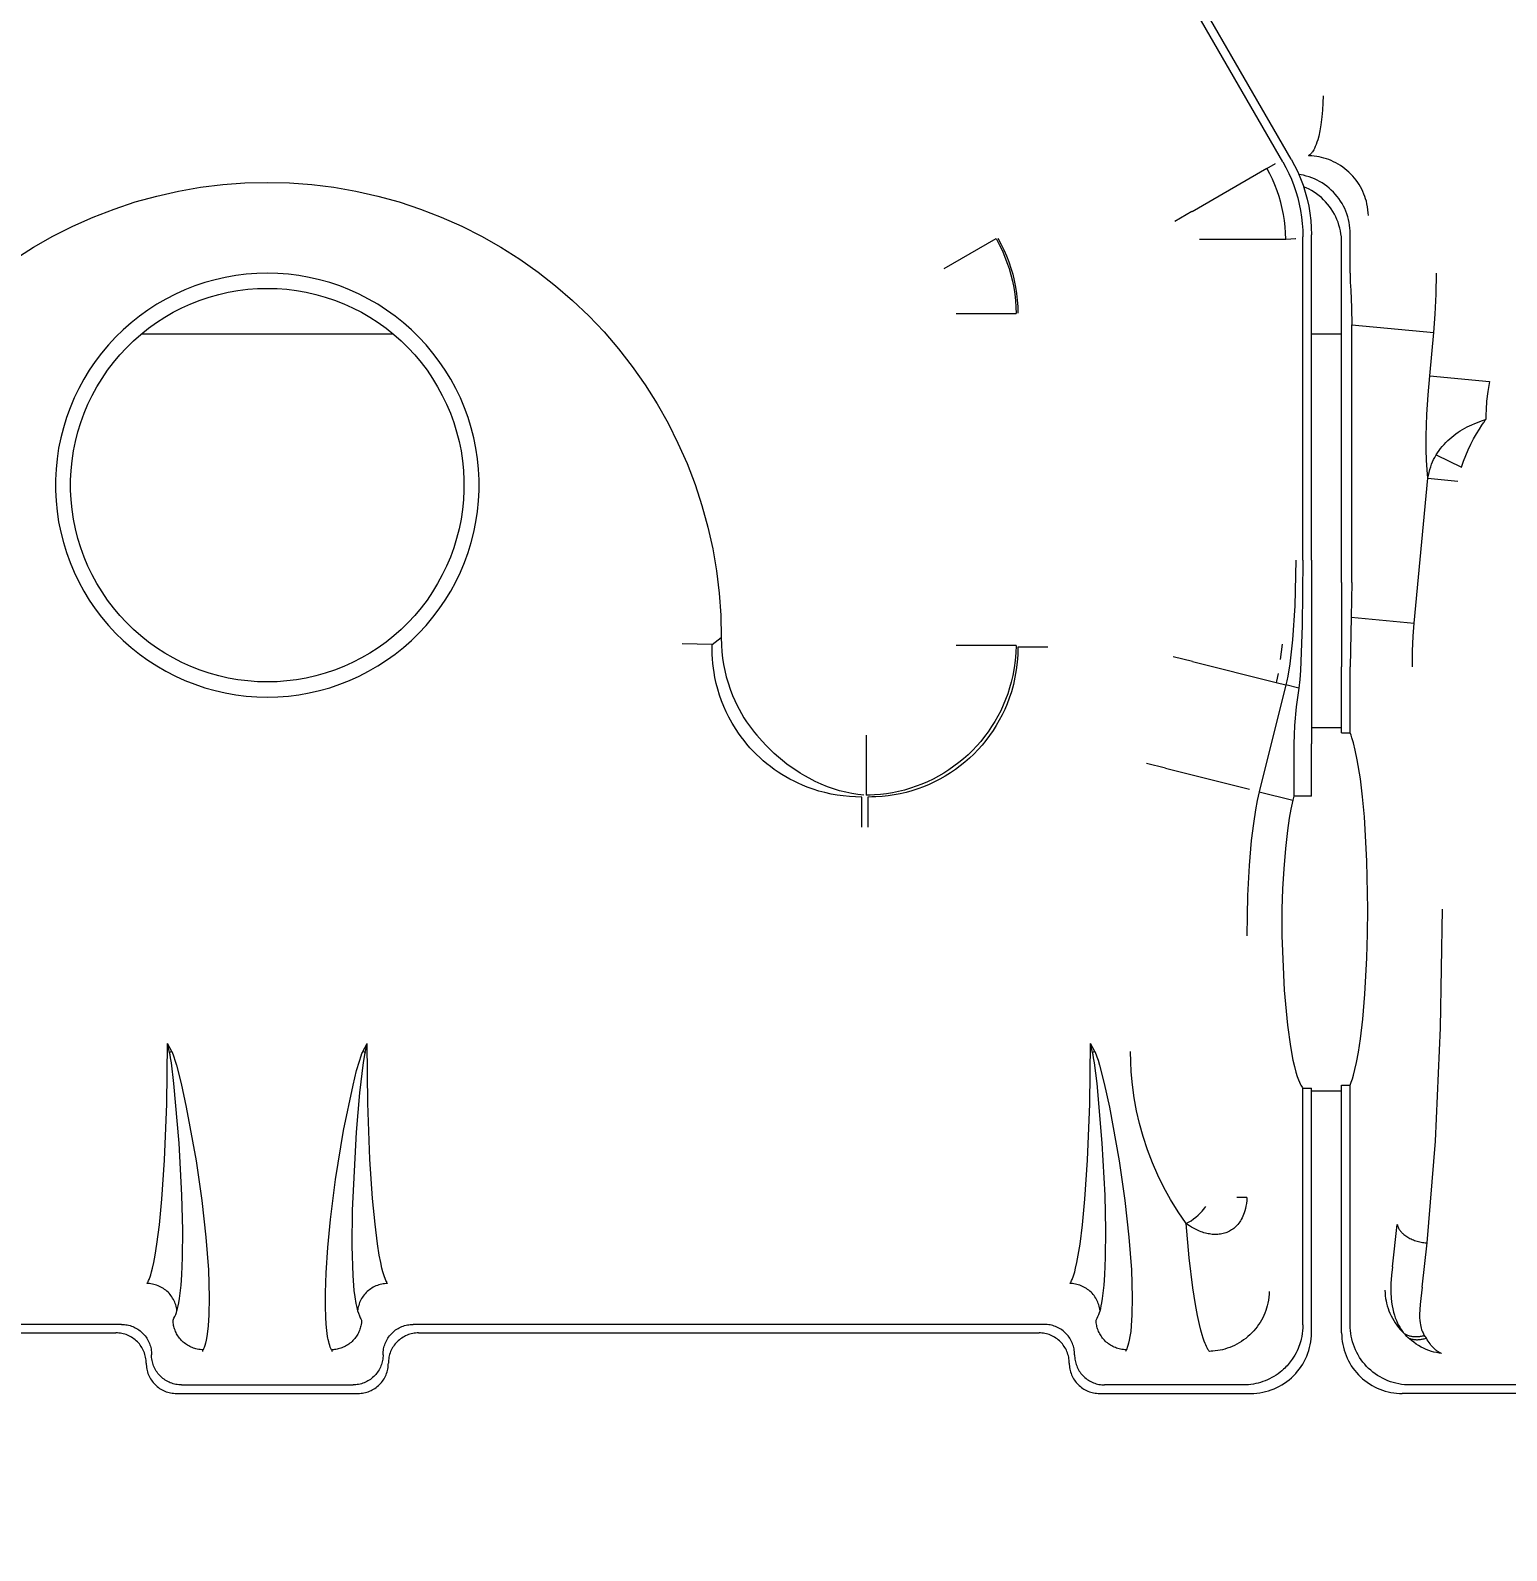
# Model space of a CAD drawing. Header units: millimetres. Extents: x -999 to 4635, y -962 to 3668.
# Drawn here: x 109.2 to 158, y -5.2 to 45 of the extents above; entities that cross this region are included whole.
import ezdxf

# ---------------------------------------------------------------- set-up
doc = ezdxf.new("R2010")
doc.units = ezdxf.units.MM
doc.layers.add('GORUNEN', color=7, linetype='Continuous', lineweight=9)
doc.layers.add('OLCU', color=4, linetype='Continuous', lineweight=9)
doc.styles.add('PI3D', font='arial.ttf')
doc.dimstyles.new('PF_MM', dxfattribs={"dimtxt": 40, "dimasz": 32, "dimexe": 24, "dimexo": 20, "dimgap": 14, "dimtad": 1, "dimdec": 1, "dimtxsty": 'PI3D', "dimcen": 2.5, "dimclrd": 4, "dimclre": 4, "dimclrt": 3, "dimazin": 3, "dimtfac": 1, "dimtmove": 0, "dimatfit": 3})

msp = doc.modelspace()

# ---------------------------------------------------------------- linework, layer by layer
at = {"layer": 'GORUNEN'}
for points in [[(150.556, 40.681), (145.88, 48.78)], [(150.83, 40.768), (146.17, 48.84)], [(151.886, 42.863), (151.882, 42.624), (151.87, 42.389), (151.85, 42.16)], [(151.85, 42.16), (151.816, 41.897), (151.781, 41.698), (151.742, 41.528), (151.708, 41.403), (151.683, 41.324), (151.656, 41.251), (151.629, 41.185), (151.602, 41.124), (151.578, 41.08), (151.556, 41.042), (151.536, 41.011), (151.518, 40.986), (151.501, 40.965), (151.486, 40.948), (151.472, 40.934), (151.459, 40.922), (151.448, 40.912), (151.438, 40.905), (151.427, 40.897), (151.417, 40.891), (151.409, 40.886), (151.402, 40.882)], [(150.556, 40.681), (150.66, 40.492), (150.755, 40.298), (150.842, 40.101), (150.92, 39.9), (150.989, 39.696), (151.05, 39.489), (151.101, 39.28), (151.143, 39.067), (151.176, 38.853), (151.2, 38.638), (151.214, 38.422), (151.219, 38.206)], [(150.83, 40.768), (150.944, 40.559), (151.048, 40.345), (151.142, 40.127), (151.225, 39.904), (151.297, 39.677), (151.359, 39.447), (151.41, 39.214), (151.449, 38.98), (151.477, 38.743), (151.494, 38.506), (151.5, 38.268)], [(153.382, 38.902), (153.378, 38.996), (153.369, 39.092), (153.356, 39.19), (153.337, 39.288), (153.316, 39.376), (153.292, 39.456), (153.266, 39.536), (153.236, 39.616), (153.202, 39.694), (153.164, 39.772), (153.123, 39.849), (153.078, 39.925), (153.03, 39.999), (152.978, 40.071), (152.923, 40.141), (152.865, 40.208), (152.804, 40.274), (152.74, 40.336), (152.674, 40.396), (152.605, 40.452), (152.534, 40.505), (152.461, 40.555), (152.386, 40.602), (152.31, 40.645), (152.232, 40.684), (152.154, 40.72), (152.074, 40.752), (151.995, 40.78), (151.915, 40.805), (151.835, 40.826), (151.755, 40.844), (151.676, 40.858), (151.597, 40.869), (151.519, 40.877), (151.46, 40.88), (151.402, 40.882)], [(147.555, 39.037), (150.026, 40.464)], [(150.651, 38.129), (150.647, 38.331), (150.633, 38.535), (150.61, 38.738), (150.579, 38.939), (150.539, 39.139), (150.49, 39.337), (150.433, 39.533), (150.368, 39.726), (150.294, 39.916), (150.213, 40.103), (150.123, 40.286), (150.026, 40.464)], [(150.029, 40.458), (150.319, 40.625)], [(152.781, 38.301), (152.779, 38.396), (152.772, 38.491), (152.761, 38.586), (152.745, 38.68), (152.725, 38.773), (152.7, 38.865), (152.671, 38.956), (152.638, 39.045), (152.6, 39.133), (152.558, 39.219), (152.512, 39.302), (152.462, 39.383), (152.408, 39.462), (152.351, 39.538), (152.29, 39.611), (152.225, 39.681), (152.157, 39.748), (152.086, 39.811), (152.012, 39.871), (151.935, 39.928), (151.855, 39.98), (151.772, 40.029), (151.688, 40.074), (151.601, 40.114), (151.513, 40.15), (151.423, 40.182), (151.332, 40.21), (151.239, 40.233), (151.163, 40.248), (151.086, 40.261)], [(108.655, 37.464), (109.278, 37.859), (109.919, 38.223), (110.577, 38.555), (111.251, 38.855), (111.939, 39.12), (112.639, 39.352), (113.35, 39.549), (114.069, 39.711), (114.796, 39.837), (115.527, 39.928), (116.263, 39.982), (117, 40)], [(117, 40), (117.737, 39.982), (118.473, 39.928), (119.204, 39.837), (119.931, 39.711), (120.65, 39.549), (121.361, 39.352), (122.061, 39.12), (122.749, 38.855), (123.423, 38.555), (124.081, 38.223), (124.722, 37.859), (125.345, 37.464), (125.947, 37.039), (126.528, 36.585), (127.086, 36.103), (127.62, 35.594), (128.127, 35.059), (128.608, 34.5), (129.061, 33.918), (129.485, 33.315), (129.878, 32.691), (130.241, 32.049), (130.571, 31.39), (130.869, 30.715), (131.133, 30.026), (131.363, 29.326), (131.558, 28.615), (131.718, 27.895), (131.842, 27.168), (131.931, 26.436), (131.984, 25.701), (132, 24.963)], [(152.5, 38), (152.498, 38.099), (152.49, 38.198), (152.478, 38.297), (152.461, 38.395), (152.439, 38.491), (152.412, 38.587), (152.38, 38.681), (152.344, 38.774), (152.304, 38.864), (152.259, 38.953), (152.209, 39.039), (152.155, 39.122), (152.098, 39.203), (152.036, 39.281), (151.971, 39.355), (151.902, 39.427), (151.829, 39.495), (151.753, 39.559), (151.674, 39.619), (151.593, 39.675), (151.508, 39.727), (151.421, 39.775), (151.332, 39.819), (151.241, 39.858)], [(147.554, 39.039), (146.988, 38.708)], [(151.219, 27.523), (151.219, 38.206)], [(151.5, 27.523), (151.5, 38.268)], [(152.781, 37), (152.781, 38.301)], [(139.363, 37.152), (141.079, 38.142)], [(141.079, 38.142), (141.182, 37.953), (141.277, 37.759), (141.364, 37.561), (141.442, 37.359), (141.511, 37.155), (141.571, 36.947), (141.622, 36.738), (141.665, 36.526), (141.698, 36.313), (141.722, 36.098), (141.737, 35.882), (141.742, 35.667)], [(141.137, 38.158), (141.242, 37.968), (141.337, 37.774), (141.424, 37.577), (141.502, 37.375), (141.572, 37.171), (141.632, 36.964), (141.683, 36.754), (141.725, 36.543), (141.758, 36.329), (141.782, 36.114), (141.796, 35.899), (141.801, 35.682)], [(147.798, 38.129), (150.651, 38.129)], [(150.651, 38.128), (150.825, 38.134), (150.972, 38.142), (150.979, 38.143), (150.983, 38.143), (150.986, 38.144)], [(152.5, 37), (152.5, 38)], [(117, 37), (116.651, 36.991), (116.303, 36.965), (115.957, 36.922), (115.613, 36.861), (115.273, 36.784), (114.937, 36.689), (114.606, 36.578), (114.281, 36.45), (113.963, 36.307), (113.652, 36.148), (113.35, 35.973), (113.057, 35.784), (112.773, 35.58), (112.5, 35.362), (112.239, 35.131), (111.989, 34.888), (111.752, 34.632), (111.527, 34.364), (111.316, 34.086), (111.12, 33.798), (110.938, 33.5), (110.771, 33.193), (110.619, 32.879), (110.484, 32.557), (110.365, 32.229), (110.262, 31.896), (110.176, 31.558), (110.106, 31.216), (110.054, 30.87), (110.02, 30.523), (110.002, 30.175), (110.002, 29.825), (110.02, 29.477), (110.054, 29.13), (110.106, 28.784), (110.176, 28.442), (110.262, 28.104), (110.365, 27.771), (110.484, 27.443), (110.619, 27.121), (110.771, 26.807), (110.938, 26.5), (111.12, 26.202), (111.316, 25.914), (111.527, 25.636), (111.752, 25.368), (111.989, 25.112), (112.239, 24.869), (112.5, 24.638), (112.773, 24.42), (113.057, 24.216), (113.35, 24.027), (113.652, 23.852), (113.963, 23.693), (114.281, 23.55), (114.606, 23.422), (114.937, 23.311), (115.273, 23.216), (115.613, 23.139), (115.957, 23.078), (116.303, 23.035), (116.651, 23.009), (117, 23)], [(117, 23), (117.349, 23.009), (117.697, 23.035), (118.043, 23.078), (118.387, 23.139), (118.727, 23.216), (119.063, 23.311), (119.394, 23.422), (119.719, 23.55), (120.037, 23.693), (120.348, 23.852), (120.65, 24.027), (120.943, 24.216), (121.227, 24.42), (121.5, 24.638), (121.761, 24.869), (122.011, 25.112), (122.248, 25.368), (122.473, 25.636), (122.684, 25.914), (122.88, 26.202), (123.062, 26.5), (123.229, 26.807), (123.381, 27.121), (123.516, 27.443), (123.635, 27.771), (123.738, 28.104), (123.824, 28.442), (123.894, 28.784), (123.946, 29.13), (123.98, 29.477), (123.998, 29.825), (123.998, 30.175), (123.98, 30.523), (123.946, 30.87), (123.894, 31.216), (123.824, 31.558), (123.738, 31.896), (123.635, 32.229), (123.516, 32.557), (123.381, 32.879), (123.229, 33.193), (123.062, 33.5), (122.88, 33.798), (122.684, 34.086), (122.473, 34.364), (122.248, 34.632), (122.011, 34.888), (121.761, 35.131), (121.5, 35.362), (121.227, 35.58), (120.943, 35.784), (120.65, 35.973), (120.348, 36.148), (120.037, 36.307), (119.719, 36.45), (119.394, 36.578), (119.063, 36.689), (118.727, 36.784), (118.387, 36.861), (118.043, 36.922), (117.697, 36.965), (117.349, 36.991), (117, 37)], [(152.5, 36.443), (152.5, 37)], [(152.781, 37), (152.785, 36.709), (152.798, 36.443)], [(155.546, 35.04), (155.592, 35.649), (155.621, 36.313), (155.631, 37)], [(117, 23.5), (116.676, 23.508), (116.353, 23.532), (116.031, 23.573), (115.712, 23.629), (115.396, 23.701), (115.084, 23.789), (114.777, 23.892), (114.475, 24.01), (114.18, 24.144), (113.891, 24.292), (113.611, 24.454), (113.338, 24.629), (113.075, 24.819), (112.822, 25.021), (112.579, 25.235), (112.347, 25.461), (112.126, 25.699), (111.918, 25.947), (111.722, 26.206), (111.54, 26.473), (111.371, 26.75), (111.216, 27.035), (111.075, 27.327), (110.949, 27.625), (110.838, 27.93), (110.743, 28.24), (110.663, 28.554), (110.599, 28.871), (110.55, 29.192), (110.518, 29.514), (110.502, 29.838), (110.502, 30.162), (110.518, 30.486), (110.55, 30.808), (110.599, 31.129), (110.663, 31.446), (110.743, 31.76), (110.838, 32.07), (110.949, 32.375), (111.075, 32.673), (111.216, 32.965), (111.371, 33.25), (111.54, 33.527), (111.722, 33.794), (111.918, 34.053), (112.126, 34.301), (112.347, 34.539), (112.579, 34.765), (112.822, 34.979), (113.075, 35.181), (113.338, 35.371), (113.611, 35.546), (113.891, 35.708), (114.18, 35.856), (114.475, 35.99), (114.777, 36.108), (115.084, 36.211), (115.396, 36.299), (115.712, 36.371), (116.031, 36.427), (116.353, 36.468), (116.676, 36.492), (117, 36.5)], [(117, 36.5), (117.324, 36.492), (117.647, 36.468), (117.969, 36.427), (118.288, 36.371), (118.604, 36.299), (118.916, 36.211), (119.223, 36.108), (119.525, 35.99), (119.82, 35.856), (120.109, 35.708), (120.389, 35.546), (120.662, 35.371), (120.925, 35.181), (121.178, 34.979), (121.421, 34.765), (121.653, 34.539), (121.874, 34.301), (122.082, 34.053), (122.278, 33.794), (122.46, 33.527), (122.629, 33.25), (122.784, 32.965), (122.925, 32.673), (123.051, 32.375), (123.162, 32.07), (123.257, 31.76), (123.337, 31.446), (123.401, 31.129), (123.45, 30.808), (123.482, 30.486), (123.498, 30.162), (123.498, 29.838), (123.482, 29.514), (123.45, 29.192), (123.401, 28.871), (123.337, 28.554), (123.257, 28.24), (123.162, 27.93), (123.051, 27.625), (122.925, 27.327), (122.784, 27.035), (122.629, 26.75), (122.46, 26.473), (122.278, 26.206), (122.082, 25.947), (121.874, 25.699), (121.653, 25.461), (121.421, 25.235), (121.178, 25.021), (120.925, 24.819), (120.662, 24.629), (120.389, 24.454), (120.109, 24.292), (119.82, 24.144), (119.525, 24.01), (119.223, 23.892), (118.916, 23.789), (118.604, 23.701), (118.288, 23.629), (117.969, 23.573), (117.647, 23.532), (117.324, 23.508), (117, 23.5)], [(152.5, 26.787), (152.5, 36.443)], [(152.798, 36.443), (152.829, 35.861), (152.84, 35.296)], [(139.761, 35.667), (141.742, 35.667)], [(152.84, 35.296), (155.546, 35.04)], [(152.84, 26.787), (152.84, 35.296)], [(112.847, 35), (121.153, 35)], [(151.5, 35), (152.5, 35)], [(155.41, 33.606), (155.546, 35.04)], [(155.352, 30.227), (155.324, 30.51), (155.305, 30.826), (155.296, 31.163), (155.296, 31.628), (155.318, 32.328), (155.358, 32.979), (155.41, 33.606)], [(155.41, 33.606), (157.382, 33.42)], [(157.382, 33.42), (157.327, 33.093), (157.29, 32.774), (157.271, 32.5), (157.266, 32.326), (157.269, 32.163)], [(155.622, 30.996), (155.669, 31.069), (155.718, 31.14), (155.771, 31.21), (155.826, 31.278), (155.883, 31.345), (155.944, 31.409), (156.006, 31.471), (156.071, 31.531), (156.138, 31.589), (156.206, 31.644), (156.276, 31.697), (156.348, 31.747), (156.42, 31.795), (156.494, 31.84), (156.569, 31.883), (156.645, 31.923), (156.721, 31.961), (156.797, 31.996), (156.9, 32.04), (156.989, 32.074), (157.123, 32.121), (157.254, 32.163)], [(156.465, 30.591), (156.527, 30.787), (156.598, 30.981), (156.678, 31.17), (156.764, 31.353), (156.856, 31.528), (156.952, 31.695), (157.05, 31.852), (157.137, 31.981), (157.187, 32.053), (157.205, 32.077), (157.212, 32.088), (157.217, 32.097), (157.222, 32.105), (157.233, 32.126), (157.244, 32.145), (157.254, 32.163)], [(157.254, 32.163), (157.269, 32.163)], [(155.352, 30.227), (155.367, 30.322), (155.387, 30.418), (155.412, 30.513), (155.442, 30.608), (155.472, 30.693), (155.504, 30.768), (155.538, 30.843), (155.576, 30.916), (155.599, 30.956), (155.622, 30.996)], [(155.622, 30.996), (156.465, 30.591)], [(154.899, 25.445), (155.352, 30.227)], [(155.352, 30.227), (156.338, 30.133)], [(150.986, 27.523), (150.953, 26.017), (150.878, 24.886), (150.789, 24.099), (150.721, 23.687), (150.691, 23.535), (150.66, 23.404)], [(151.219, 27.523), (151.197, 25.362), (151.137, 23.881), (151.113, 23.584), (151.08, 23.298)], [(151.5, 27.523), (151.5, 21.461)], [(152.5, 26.787), (152.5, 24)], [(152.84, 26.787), (152.812, 25.643)], [(152.812, 25.642), (152.781, 24)], [(152.812, 25.642), (154.899, 25.445)], [(154.838, 24), (154.846, 24.518), (154.867, 25.011), (154.899, 25.445)], [(131.697, 24.739), (130.707, 24.756)], [(132.489, 21.93), (132.36, 22.14), (132.253, 22.335), (132.165, 22.513), (132.084, 22.694), (132.011, 22.879), (131.945, 23.067), (131.887, 23.258), (131.836, 23.452), (131.792, 23.648), (131.763, 23.81), (131.74, 23.959), (131.723, 24.108), (131.709, 24.258), (131.701, 24.408), (131.696, 24.558), (131.696, 24.648), (131.697, 24.739)], [(131.697, 24.739), (132, 24.963)], [(132, 24.963), (132.005, 24.717), (132.021, 24.492), (132.044, 24.287), (132.076, 24.081), (132.117, 23.875), (132.166, 23.671), (132.224, 23.469), (132.291, 23.267), (132.374, 23.052), (132.446, 22.886), (132.514, 22.741), (132.588, 22.598), (132.666, 22.457), (132.75, 22.319), (132.838, 22.182), (132.931, 22.049), (133.028, 21.918), (133.1, 21.827), (133.173, 21.739)], [(141.742, 24.709), (141.734, 24.459), (141.713, 24.21), (141.68, 23.962), (141.635, 23.716), (141.583, 23.498), (141.529, 23.303), (141.467, 23.11), (141.396, 22.92), (141.319, 22.734), (141.234, 22.551), (141.141, 22.371), (141.041, 22.195), (140.935, 22.024), (140.821, 21.857), (140.701, 21.694), (140.574, 21.537), (140.441, 21.385), (140.302, 21.239), (140.157, 21.098), (140.007, 20.963), (139.851, 20.835), (139.69, 20.713), (139.525, 20.597), (139.354, 20.488), (139.18, 20.387), (139.001, 20.292), (138.819, 20.205), (138.633, 20.125), (138.444, 20.053), (138.253, 19.988), (138.058, 19.931), (137.862, 19.882), (137.664, 19.842), (137.464, 19.809), (137.263, 19.784), (137.061, 19.767), (136.926, 19.761), (136.791, 19.758)], [(141.801, 24.651), (141.795, 24.401), (141.778, 24.152), (141.748, 23.905), (141.706, 23.659), (141.652, 23.417), (141.586, 23.177), (141.516, 22.965), (141.445, 22.777), (141.367, 22.593), (141.281, 22.412), (141.188, 22.234), (141.088, 22.061), (140.981, 21.892), (140.867, 21.727), (140.747, 21.568), (140.62, 21.413), (140.487, 21.264), (140.348, 21.12), (140.203, 20.983), (140.053, 20.851), (139.897, 20.726), (139.737, 20.607), (139.571, 20.494), (139.401, 20.389), (139.227, 20.29), (139.048, 20.199), (138.867, 20.115), (138.681, 20.038), (138.493, 19.969), (138.301, 19.908), (138.107, 19.854), (137.911, 19.809), (137.713, 19.771), (137.514, 19.741), (137.313, 19.719), (137.112, 19.705), (136.981, 19.701), (136.849, 19.699)], [(141.742, 24.709), (139.761, 24.709)], [(142.791, 24.651), (141.801, 24.651)], [(150.529, 24.752), (150.471, 24.24)], [(147.569, 24.179), (146.93, 24.326)], [(147.569, 24.179), (150.336, 23.485)], [(150.399, 23.784), (150.347, 23.528)], [(152.5, 21.816), (152.5, 24)], [(152.781, 21.816), (152.781, 24)], [(150.66, 23.404), (149.774, 19.873)], [(150.347, 23.528), (150.336, 23.485)], [(150.336, 23.485), (150.66, 23.404)], [(151.08, 23.298), (150.66, 23.404)], [(151.08, 23.298), (151.001, 22.681), (150.944, 22.062), (150.927, 21.757), (150.92, 21.461)], [(136.648, 19.699), (136.441, 19.703), (136.235, 19.715), (136.031, 19.735), (135.829, 19.763), (135.627, 19.799), (135.428, 19.844), (135.229, 19.898), (135.033, 19.959), (134.839, 20.029), (134.686, 20.091), (134.545, 20.153), (134.407, 20.219), (134.271, 20.289), (134.137, 20.363), (134.006, 20.442), (133.877, 20.525), (133.75, 20.613), (133.626, 20.704), (133.505, 20.799), (133.387, 20.899), (133.272, 21.001), (133.16, 21.107), (133.053, 21.217), (132.949, 21.329), (132.848, 21.444), (132.752, 21.563), (132.659, 21.685), (132.572, 21.806), (132.489, 21.93)], [(136.707, 19.758), (136.51, 19.781), (136.311, 19.814), (136.112, 19.856), (135.911, 19.908), (135.71, 19.97), (135.509, 20.041), (135.307, 20.123), (135.106, 20.215), (134.905, 20.317), (134.757, 20.399), (134.609, 20.488), (134.461, 20.583), (134.315, 20.683), (134.171, 20.789), (134.028, 20.901), (133.887, 21.018), (133.749, 21.141), (133.612, 21.269), (133.479, 21.402), (133.349, 21.539), (133.26, 21.638), (133.173, 21.739)], [(136.791, 21.739), (136.791, 19.758)], [(151.5, 22), (152.5, 22)], [(152.5, 21.816), (152.781, 21.816)], [(153.117, 20.305), (153.017, 20.93), (152.951, 21.247), (152.889, 21.492), (152.839, 21.658), (152.81, 21.741), (152.781, 21.816)], [(150.92, 21.461), (150.92, 19.729)], [(151.5, 19.729), (151.5, 21.461)], [(146.683, 20.649), (146.046, 20.808)], [(146.683, 20.648), (149.45, 19.954)], [(153.364, 16), (153.335, 17.576), (153.251, 19.043), (153.19, 19.704), (153.117, 20.305)], [(136.648, 18.709), (136.648, 19.699)], [(136.849, 19.699), (136.849, 18.709)], [(149.774, 19.873), (149.709, 19.588), (149.651, 19.276), (149.582, 18.827), (149.515, 18.264), (149.445, 17.438), (149.394, 16.444), (149.375, 15.78), (149.37, 15.11)], [(149.774, 19.873), (150.887, 19.594)], [(150.887, 19.594), (150.82, 19.298), (150.767, 19), (150.709, 18.599), (150.641, 17.998), (150.587, 17.325), (150.55, 16.665), (150.527, 16)], [(150.92, 19.729), (150.887, 19.594)], [(151.5, 19.729), (150.92, 19.729)], [(150.527, 16), (150.526, 15.11)], [(152.781, 10.184), (152.819, 10.283), (152.855, 10.394), (152.891, 10.517), (152.938, 10.699), (152.989, 10.928), (153.053, 11.272), (153.119, 11.708), (153.197, 12.362), (153.268, 13.184), (153.334, 14.383), (153.357, 15.185), (153.364, 16)], [(155.328, 4.971), (155.601, 8.334), (155.771, 12.071), (155.829, 16)], [(150.526, 15.11), (150.605, 13.319)], [(150.605, 13.319), (150.712, 12.159), (150.809, 11.458), (150.89, 11.013), (150.938, 10.803), (150.989, 10.611), (151.034, 10.465), (151.073, 10.357), (151.105, 10.28), (151.131, 10.225), (151.154, 10.18), (151.174, 10.147), (151.192, 10.12), (151.205, 10.101), (151.219, 10.084)], [(113.024, 3.632), (113.034, 3.647), (113.044, 3.664), (113.055, 3.681), (113.065, 3.7), (113.078, 3.728), (113.093, 3.761), (113.107, 3.798), (113.127, 3.851), (113.149, 3.917), (113.178, 4.015), (113.21, 4.138), (113.252, 4.325), (113.298, 4.564), (113.356, 4.929), (113.437, 5.571), (113.518, 6.413), (113.605, 7.706), (113.678, 9.568), (113.702, 11.554)], [(113.841, 11.293), (113.702, 11.554)], [(113.771, 11.256), (113.702, 11.554)], [(120.159, 11.293), (120.298, 11.554)], [(120.229, 11.256), (120.298, 11.554)], [(120.976, 3.632), (120.965, 3.647), (120.955, 3.664), (120.945, 3.682), (120.935, 3.701), (120.922, 3.728), (120.907, 3.762), (120.892, 3.799), (120.872, 3.852), (120.85, 3.919), (120.821, 4.017), (120.789, 4.142), (120.747, 4.33), (120.701, 4.572), (120.642, 4.94), (120.561, 5.586), (120.48, 6.436), (120.393, 7.739), (120.322, 9.585), (120.298, 11.554)], [(143.524, 3.632), (143.534, 3.647), (143.544, 3.664), (143.555, 3.681), (143.565, 3.7), (143.578, 3.728), (143.593, 3.761), (143.607, 3.798), (143.627, 3.851), (143.649, 3.917), (143.678, 4.015), (143.71, 4.138), (143.752, 4.325), (143.798, 4.564), (143.856, 4.929), (143.937, 5.571), (144.018, 6.413), (144.105, 7.706), (144.178, 9.568), (144.202, 11.554)], [(144.341, 11.293), (144.202, 11.554)], [(144.271, 11.256), (144.202, 11.554)], [(113.841, 11.293), (113.771, 11.256)], [(114.015, 2.734), (114.037, 2.811), (114.058, 2.897), (114.077, 2.992), (114.101, 3.132), (114.125, 3.308), (114.152, 3.573), (114.177, 3.913), (114.201, 4.49), (114.208, 5.388), (114.181, 6.545), (114.089, 8.264), (113.916, 10.238), (113.83, 10.923), (113.804, 11.09), (113.787, 11.183), (113.771, 11.256)], [(113.841, 11.293), (113.865, 11.24), (113.886, 11.187), (113.913, 11.115), (113.949, 11.007), (113.997, 10.847), (114.154, 10.239), (114.325, 9.46), (114.649, 7.684), (114.837, 6.378), (114.972, 5.166), (115.053, 4.085), (115.082, 3.165), (115.072, 2.593), (115.049, 2.229), (115.029, 2.048), (115.006, 1.886)], [(118.994, 1.886), (118.967, 2.074), (118.946, 2.287), (118.931, 2.524), (118.92, 2.876), (118.92, 3.32), (118.942, 3.98), (118.998, 4.82), (119.088, 5.748), (119.258, 7.072), (119.523, 8.684), (119.833, 10.185), (119.953, 10.666), (120.042, 10.979), (120.101, 11.153), (120.128, 11.224), (120.143, 11.258), (120.159, 11.293)], [(120.229, 11.256), (120.215, 11.192), (120.201, 11.116), (120.17, 10.928), (120.051, 9.927), (119.937, 8.628), (119.803, 6.054), (119.793, 4.865), (119.824, 3.891), (119.865, 3.399), (119.89, 3.195), (119.928, 2.966), (119.957, 2.836), (119.971, 2.783), (119.985, 2.734)], [(120.229, 11.256), (120.159, 11.293)], [(144.341, 11.293), (144.271, 11.256)], [(144.515, 2.734), (144.537, 2.811), (144.558, 2.897), (144.577, 2.992), (144.601, 3.132), (144.625, 3.308), (144.652, 3.573), (144.677, 3.913), (144.701, 4.49), (144.708, 5.388), (144.681, 6.545), (144.589, 8.264), (144.416, 10.238), (144.33, 10.923), (144.304, 11.09), (144.287, 11.183), (144.271, 11.256)], [(144.341, 11.293), (144.365, 11.24), (144.386, 11.187), (144.413, 11.115), (144.449, 11.007), (144.497, 10.847), (144.654, 10.239), (144.825, 9.46), (145.149, 7.684), (145.337, 6.378), (145.472, 5.166), (145.553, 4.085), (145.582, 3.165), (145.572, 2.593), (145.549, 2.229), (145.529, 2.048), (145.506, 1.886)], [(147.361, 5.61), (147.097, 5.997), (146.848, 6.403), (146.626, 6.807), (146.429, 7.209), (146.249, 7.622), (146.086, 8.048), (145.942, 8.488), (145.822, 8.918), (145.726, 9.336), (145.648, 9.76), (145.589, 10.189), (145.549, 10.622), (145.532, 10.957), (145.526, 11.293)], [(151.219, 10.084), (151.5, 10.084)], [(151.219, 2.262), (151.219, 10.084)], [(151.5, 2), (151.5, 10.084)], [(152.5, 10.184), (152.781, 10.184)], [(152.5, 2), (152.5, 10.184)], [(152.781, 2.262), (152.781, 10.184)], [(151.5, 10), (152.5, 10)], [(147.361, 5.61), (147.441, 5.656), (147.522, 5.707), (147.603, 5.764), (147.681, 5.825), (147.757, 5.891), (147.829, 5.958), (147.889, 6.021), (147.939, 6.078), (147.979, 6.128), (148.017, 6.178)], [(149.37, 6.467), (149.363, 6.37), (149.351, 6.273), (149.337, 6.187), (149.321, 6.11), (149.301, 6.034), (149.28, 5.968), (149.259, 5.909), (149.235, 5.852), (149.208, 5.796), (149.182, 5.747), (149.157, 5.704), (149.13, 5.663), (149.101, 5.623), (149.071, 5.585), (149.039, 5.549), (149.008, 5.517), (148.98, 5.49), (148.959, 5.471), (148.937, 5.453)], [(149.37, 6.467), (149.035, 6.467)], [(148.937, 5.453), (148.902, 5.426), (148.865, 5.401), (148.828, 5.378), (148.789, 5.356), (148.749, 5.337), (148.709, 5.319), (148.668, 5.304), (148.625, 5.29), (148.583, 5.279), (148.539, 5.269), (148.495, 5.261), (148.451, 5.256), (148.406, 5.252), (148.361, 5.25), (148.315, 5.25), (148.27, 5.251), (148.225, 5.255), (148.179, 5.26), (148.133, 5.267), (148.088, 5.275), (148.042, 5.285), (147.997, 5.296), (147.951, 5.309), (147.906, 5.324), (147.861, 5.34), (147.802, 5.363), (147.735, 5.391), (147.669, 5.423), (147.603, 5.457), (147.538, 5.494), (147.474, 5.533), (147.417, 5.57), (147.361, 5.61)], [(148.129, 1.39), (148.114, 1.411), (148.098, 1.433), (148.083, 1.457), (148.067, 1.483), (148.052, 1.511), (148.032, 1.552), (148.009, 1.601), (147.986, 1.654), (147.956, 1.732), (147.923, 1.828), (147.89, 1.933), (147.846, 2.088), (147.798, 2.282), (147.735, 2.574), (147.667, 2.941), (147.582, 3.493), (147.463, 4.479), (147.361, 5.61)], [(154.177, 4.177), (154.338, 5.584)], [(154.338, 5.584), (154.341, 5.565), (154.346, 5.546), (154.352, 5.528), (154.358, 5.509), (154.366, 5.49), (154.374, 5.472), (154.383, 5.454), (154.393, 5.435), (154.404, 5.417), (154.416, 5.399), (154.429, 5.381), (154.442, 5.364), (154.457, 5.346), (154.472, 5.329), (154.488, 5.312), (154.504, 5.295), (154.522, 5.279), (154.54, 5.263), (154.559, 5.247), (154.585, 5.226), (154.616, 5.204), (154.648, 5.182), (154.682, 5.161), (154.718, 5.141), (154.754, 5.122), (154.792, 5.104), (154.831, 5.087), (154.87, 5.071), (154.911, 5.056), (154.953, 5.042), (154.995, 5.029), (155.039, 5.018), (155.083, 5.007), (155.127, 4.998), (155.172, 4.99), (155.217, 4.983), (155.262, 4.977), (155.295, 4.974), (155.328, 4.971)], [(155.162, 3.516), (155.328, 4.971)], [(154.177, 4.177), (154.148, 3.912), (154.128, 3.627), (154.124, 3.475), (154.125, 3.318)], [(114.015, 2.734), (114.009, 2.783), (114, 2.831), (113.989, 2.879), (113.975, 2.926), (113.959, 2.973), (113.941, 3.019), (113.921, 3.063), (113.898, 3.107), (113.873, 3.15), (113.847, 3.191), (113.818, 3.231), (113.787, 3.27), (113.754, 3.307), (113.72, 3.342), (113.684, 3.376), (113.646, 3.408), (113.607, 3.438), (113.566, 3.466), (113.524, 3.492), (113.481, 3.516), (113.437, 3.538), (113.391, 3.558), (113.345, 3.576), (113.298, 3.591), (113.251, 3.604), (113.202, 3.614), (113.154, 3.622), (113.105, 3.628), (113.065, 3.631), (113.024, 3.632)], [(120.976, 3.632), (120.926, 3.63), (120.877, 3.626), (120.828, 3.62), (120.78, 3.61), (120.732, 3.599), (120.684, 3.585), (120.638, 3.569), (120.592, 3.551), (120.547, 3.531), (120.503, 3.508), (120.46, 3.483), (120.418, 3.456), (120.378, 3.427), (120.34, 3.396), (120.303, 3.364), (120.267, 3.329), (120.233, 3.293), (120.201, 3.256), (120.171, 3.217), (120.143, 3.176), (120.117, 3.134), (120.093, 3.091), (120.071, 3.047), (120.052, 3.002), (120.035, 2.956), (120.02, 2.909), (120.007, 2.861), (119.997, 2.813), (119.99, 2.774), (119.985, 2.734)], [(144.515, 2.734), (144.509, 2.783), (144.5, 2.831), (144.489, 2.879), (144.475, 2.926), (144.459, 2.973), (144.441, 3.019), (144.421, 3.063), (144.398, 3.107), (144.373, 3.15), (144.347, 3.191), (144.318, 3.231), (144.287, 3.27), (144.254, 3.307), (144.22, 3.342), (144.184, 3.376), (144.146, 3.408), (144.107, 3.438), (144.066, 3.466), (144.024, 3.492), (143.981, 3.516), (143.937, 3.538), (143.891, 3.558), (143.845, 3.576), (143.798, 3.591), (143.751, 3.604), (143.702, 3.614), (143.654, 3.622), (143.605, 3.628), (143.565, 3.631), (143.524, 3.632)], [(155.162, 3.516), (155.115, 3.135), (155.094, 2.935), (155.081, 2.769)], [(150.11, 3.371), (150.106, 3.276), (150.097, 3.18), (150.083, 3.083), (150.064, 2.985), (150.043, 2.896), (150.02, 2.816), (149.993, 2.736), (149.963, 2.657), (149.929, 2.578), (149.891, 2.5), (149.85, 2.423), (149.805, 2.348), (149.757, 2.274), (149.706, 2.202), (149.651, 2.132), (149.593, 2.064), (149.531, 1.999), (149.468, 1.936), (149.401, 1.877), (149.332, 1.82), (149.261, 1.767), (149.188, 1.717), (149.113, 1.671), (149.037, 1.628), (148.959, 1.589), (148.881, 1.553), (148.802, 1.521), (148.722, 1.492), (148.642, 1.468), (148.562, 1.446), (148.483, 1.429), (148.403, 1.415), (148.325, 1.404), (148.247, 1.396), (148.188, 1.392), (148.129, 1.39)], [(153.929, 3.409), (153.933, 3.312), (153.941, 3.222), (153.952, 3.141), (153.967, 3.059), (153.985, 2.977), (154.007, 2.894), (154.033, 2.811), (154.063, 2.729), (154.096, 2.647), (154.134, 2.566), (154.175, 2.486), (154.22, 2.408), (154.269, 2.331), (154.322, 2.256), (154.378, 2.183), (154.437, 2.113), (154.498, 2.047), (154.562, 1.984)], [(154.125, 3.318), (154.133, 3.162), (154.148, 3.017), (154.165, 2.898), (154.186, 2.79), (154.213, 2.681), (154.242, 2.582), (154.273, 2.493), (154.308, 2.405), (154.344, 2.326), (154.38, 2.255), (154.42, 2.186), (154.463, 2.117), (154.51, 2.05), (154.536, 2.017), (154.562, 1.984)], [(113.886, 2.426), (113.916, 2.482), (113.945, 2.544), (113.973, 2.613), (113.995, 2.672), (114.015, 2.734)], [(119.985, 2.734), (120.014, 2.647), (120.045, 2.568), (120.074, 2.503), (120.094, 2.463), (120.114, 2.426)], [(144.386, 2.426), (144.416, 2.482), (144.445, 2.544), (144.473, 2.613), (144.495, 2.672), (144.515, 2.734)], [(155.081, 2.769), (155.076, 2.613), (155.077, 2.502), (155.083, 2.411), (155.091, 2.336), (155.101, 2.271), (155.113, 2.213), (155.126, 2.161), (155.14, 2.116), (155.154, 2.076), (155.17, 2.037), (155.188, 1.999), (155.205, 1.965), (155.22, 1.939), (155.236, 1.914)], [(112.183, 2.281), (91.317, 2.281)], [(112.183, 2.281), (112.231, 2.28), (112.278, 2.277), (112.325, 2.271), (112.372, 2.263), (112.418, 2.253), (112.464, 2.241), (112.509, 2.226), (112.554, 2.209), (112.597, 2.191), (112.64, 2.17), (112.681, 2.147), (112.722, 2.122), (112.761, 2.096), (112.799, 2.067), (112.835, 2.037), (112.87, 2.005), (112.903, 1.971), (112.935, 1.936), (112.965, 1.899), (112.993, 1.861), (113.02, 1.821), (113.044, 1.781), (113.067, 1.739), (113.087, 1.696), (113.105, 1.652), (113.122, 1.607), (113.136, 1.562), (113.148, 1.516), (113.158, 1.469), (113.165, 1.422), (113.171, 1.375), (113.174, 1.329), (113.175, 1.284)], [(114.882, 1.441), (114.835, 1.443), (114.786, 1.447), (114.737, 1.454), (114.688, 1.463), (114.643, 1.473), (114.603, 1.485), (114.563, 1.498), (114.523, 1.513), (114.483, 1.53), (114.444, 1.548), (114.405, 1.569), (114.367, 1.591), (114.329, 1.615), (114.293, 1.64), (114.258, 1.668), (114.224, 1.697), (114.191, 1.727), (114.159, 1.759), (114.13, 1.792), (114.101, 1.826), (114.074, 1.862), (114.049, 1.898), (114.026, 1.935), (114.004, 1.973), (113.985, 2.012), (113.967, 2.051), (113.951, 2.091), (113.937, 2.13), (113.924, 2.17), (113.914, 2.21), (113.905, 2.25), (113.898, 2.289), (113.893, 2.329), (113.889, 2.368), (113.887, 2.397), (113.886, 2.426)], [(120.114, 2.426), (120.112, 2.379), (120.108, 2.331), (120.101, 2.283), (120.093, 2.239), (120.083, 2.199), (120.072, 2.159), (120.06, 2.119), (120.045, 2.079), (120.028, 2.04), (120.01, 2.001), (119.99, 1.963), (119.968, 1.925), (119.944, 1.888), (119.918, 1.852), (119.891, 1.816), (119.862, 1.782), (119.832, 1.75), (119.8, 1.718), (119.767, 1.688), (119.732, 1.66), (119.697, 1.633), (119.66, 1.608), (119.623, 1.584), (119.584, 1.563), (119.545, 1.543), (119.506, 1.525), (119.466, 1.508), (119.426, 1.494), (119.386, 1.481), (119.345, 1.47), (119.305, 1.461), (119.265, 1.454), (119.225, 1.448), (119.186, 1.444), (119.152, 1.442), (119.118, 1.441)], [(120.825, 1.284), (120.826, 1.331), (120.83, 1.379), (120.835, 1.426), (120.843, 1.473), (120.853, 1.52), (120.865, 1.566), (120.879, 1.611), (120.896, 1.655), (120.915, 1.699), (120.935, 1.742), (120.958, 1.784), (120.982, 1.824), (121.009, 1.864), (121.037, 1.902), (121.067, 1.938), (121.099, 1.974), (121.133, 2.007), (121.168, 2.039), (121.204, 2.069), (121.242, 2.098), (121.281, 2.124), (121.322, 2.149), (121.363, 2.172), (121.406, 2.192), (121.45, 2.211), (121.494, 2.227), (121.539, 2.242), (121.585, 2.254), (121.632, 2.264), (121.678, 2.271), (121.726, 2.277), (121.771, 2.28), (121.817, 2.281)], [(142.683, 2.281), (121.817, 2.281)], [(143.675, 1.284), (143.674, 1.331), (143.67, 1.379), (143.665, 1.426), (143.657, 1.473), (143.647, 1.52), (143.635, 1.566), (143.621, 1.611), (143.604, 1.655), (143.585, 1.699), (143.565, 1.742), (143.542, 1.784), (143.518, 1.824), (143.491, 1.864), (143.463, 1.902), (143.433, 1.938), (143.401, 1.974), (143.367, 2.007), (143.332, 2.039), (143.296, 2.069), (143.258, 2.098), (143.219, 2.124), (143.178, 2.149), (143.137, 2.172), (143.094, 2.192), (143.05, 2.211), (143.006, 2.227), (142.961, 2.242), (142.915, 2.254), (142.868, 2.264), (142.822, 2.271), (142.774, 2.277), (142.729, 2.28), (142.683, 2.281)], [(145.382, 1.441), (145.335, 1.443), (145.286, 1.447), (145.237, 1.454), (145.188, 1.463), (145.143, 1.473), (145.103, 1.485), (145.063, 1.498), (145.023, 1.513), (144.983, 1.53), (144.944, 1.548), (144.905, 1.569), (144.867, 1.591), (144.829, 1.615), (144.793, 1.64), (144.758, 1.668), (144.724, 1.697), (144.691, 1.727), (144.659, 1.759), (144.63, 1.792), (144.601, 1.826), (144.574, 1.862), (144.549, 1.898), (144.526, 1.935), (144.504, 1.973), (144.485, 2.012), (144.467, 2.051), (144.451, 2.091), (144.437, 2.13), (144.424, 2.17), (144.414, 2.21), (144.405, 2.25), (144.398, 2.289), (144.393, 2.329), (144.389, 2.368), (144.387, 2.397), (144.386, 2.426)], [(151.219, 2.262), (151.217, 2.167), (151.21, 2.072), (151.199, 1.979), (151.183, 1.886), (151.164, 1.793), (151.15, 1.738), (151.13, 1.67), (151.108, 1.602), (151.088, 1.549), (151.061, 1.483), (151.029, 1.41), (150.993, 1.339), (150.955, 1.269), (150.914, 1.201), (150.87, 1.134), (150.837, 1.088), (150.801, 1.04), (150.765, 0.995), (150.73, 0.954), (150.694, 0.914), (150.657, 0.875), (150.619, 0.837), (150.579, 0.8), (150.526, 0.752), (150.463, 0.701), (150.398, 0.652), (150.331, 0.606), (150.262, 0.563), (150.192, 0.523), (150.12, 0.486), (150.046, 0.451), (149.972, 0.42), (149.896, 0.392), (149.819, 0.367), (149.741, 0.345), (149.662, 0.326), (149.582, 0.311), (149.502, 0.298), (149.421, 0.289), (149.34, 0.284), (149.289, 0.282), (149.238, 0.281)], [(154.762, 0.281), (154.667, 0.283), (154.572, 0.29), (154.478, 0.301), (154.385, 0.317), (154.293, 0.336), (154.202, 0.361), (154.112, 0.389), (154.023, 0.422), (153.936, 0.459), (153.851, 0.5), (153.768, 0.545), (153.688, 0.594), (153.609, 0.647), (153.534, 0.704), (153.461, 0.764), (153.391, 0.827), (153.324, 0.894), (153.261, 0.964), (153.201, 1.037), (153.144, 1.113), (153.091, 1.192), (153.043, 1.273), (152.998, 1.356), (152.957, 1.442), (152.92, 1.529), (152.887, 1.618), (152.859, 1.708), (152.835, 1.799), (152.815, 1.892), (152.8, 1.985), (152.789, 2.08), (152.783, 2.171), (152.781, 2.262)], [(91.5, 2), (112, 2)], [(113, 1), (112.999, 1.049), (112.995, 1.098), (112.989, 1.147), (112.981, 1.195), (112.97, 1.243), (112.957, 1.29), (112.942, 1.337), (112.924, 1.383), (112.904, 1.428), (112.882, 1.471), (112.858, 1.514), (112.831, 1.556), (112.803, 1.596), (112.773, 1.634), (112.741, 1.672), (112.707, 1.707), (112.672, 1.741), (112.634, 1.773), (112.596, 1.803), (112.556, 1.831), (112.514, 1.858), (112.471, 1.882), (112.428, 1.904), (112.383, 1.924), (112.337, 1.942), (112.29, 1.957), (112.243, 1.97), (112.195, 1.981), (112.147, 1.989), (112.098, 1.995), (112.049, 1.999), (112, 2)], [(115.006, 1.886), (114.983, 1.764), (114.959, 1.665), (114.937, 1.587), (114.913, 1.517), (114.898, 1.477), (114.882, 1.441)], [(119.118, 1.441), (119.099, 1.484), (119.081, 1.532), (119.064, 1.586), (119.046, 1.645), (119.03, 1.709), (119.014, 1.779), (119.004, 1.831), (118.994, 1.886)], [(122, 2), (121.951, 1.999), (121.902, 1.995), (121.853, 1.989), (121.805, 1.981), (121.757, 1.97), (121.71, 1.957), (121.663, 1.942), (121.617, 1.924), (121.572, 1.904), (121.529, 1.882), (121.486, 1.858), (121.444, 1.831), (121.404, 1.803), (121.366, 1.773), (121.328, 1.741), (121.293, 1.707), (121.259, 1.672), (121.227, 1.634), (121.197, 1.596), (121.169, 1.556), (121.142, 1.514), (121.118, 1.471), (121.096, 1.428), (121.076, 1.383), (121.058, 1.337), (121.043, 1.29), (121.03, 1.243), (121.019, 1.195), (121.011, 1.147), (121.005, 1.098), (121.001, 1.049), (121, 1)], [(122, 2), (142.5, 2)], [(143.5, 1), (143.499, 1.049), (143.495, 1.098), (143.489, 1.147), (143.481, 1.195), (143.47, 1.243), (143.457, 1.29), (143.442, 1.337), (143.424, 1.383), (143.404, 1.428), (143.382, 1.471), (143.358, 1.514), (143.331, 1.556), (143.303, 1.596), (143.273, 1.634), (143.241, 1.672), (143.207, 1.707), (143.172, 1.741), (143.134, 1.773), (143.096, 1.803), (143.056, 1.831), (143.014, 1.858), (142.971, 1.882), (142.928, 1.904), (142.883, 1.924), (142.837, 1.942), (142.79, 1.957), (142.743, 1.97), (142.695, 1.981), (142.647, 1.989), (142.598, 1.995), (142.549, 1.999), (142.5, 2)], [(145.506, 1.886), (145.483, 1.764), (145.459, 1.665), (145.437, 1.587), (145.413, 1.517), (145.398, 1.477), (145.382, 1.441)], [(149.5, 0), (149.598, 0.002), (149.696, 0.01), (149.793, 0.022), (149.89, 0.038), (149.986, 0.06), (150.081, 0.086), (150.174, 0.117), (150.265, 0.152), (150.355, 0.192), (150.443, 0.236), (150.528, 0.285), (150.611, 0.337), (150.691, 0.394), (150.769, 0.454), (150.843, 0.518), (150.914, 0.586), (150.982, 0.657), (151.046, 0.731), (151.106, 0.809), (151.163, 0.889), (151.215, 0.972), (151.264, 1.057), (151.308, 1.145), (151.348, 1.235), (151.383, 1.326), (151.414, 1.419), (151.44, 1.514), (151.462, 1.61), (151.478, 1.707), (151.49, 1.804), (151.498, 1.902), (151.5, 2)], [(152.5, 2), (152.502, 1.905), (152.509, 1.809), (152.52, 1.715), (152.536, 1.621), (152.557, 1.527), (152.581, 1.435), (152.611, 1.344), (152.644, 1.255), (152.682, 1.167), (152.723, 1.082), (152.769, 0.998), (152.819, 0.916), (152.873, 0.837), (152.93, 0.761), (152.991, 0.688), (153.055, 0.617), (153.123, 0.55), (153.193, 0.486), (153.267, 0.425), (153.344, 0.368), (153.423, 0.315), (153.504, 0.265), (153.588, 0.22), (153.674, 0.178), (153.762, 0.141), (153.851, 0.108), (153.942, 0.079), (154.035, 0.055), (154.128, 0.035), (154.222, 0.019), (154.317, 0.008), (154.408, 0.002), (154.5, 0)], [(154.562, 1.984), (154.584, 1.97), (154.606, 1.958), (154.63, 1.946), (154.654, 1.935), (154.678, 1.925), (154.704, 1.916), (154.73, 1.907), (154.756, 1.9), (154.784, 1.894), (154.811, 1.889), (154.839, 1.884), (154.868, 1.881), (154.897, 1.878), (154.927, 1.877), (154.957, 1.876), (154.987, 1.876), (155.017, 1.878), (155.048, 1.88), (155.079, 1.883), (155.11, 1.888), (155.141, 1.893), (155.173, 1.899), (155.204, 1.906), (155.236, 1.914)], [(154.702, 1.838), (154.653, 1.885), (154.607, 1.934), (154.562, 1.984)], [(155.802, 1.322), (155.718, 1.333), (155.634, 1.348), (155.549, 1.367), (155.464, 1.391), (155.378, 1.42), (155.293, 1.453), (155.209, 1.491), (155.125, 1.533), (155.042, 1.581), (154.961, 1.632), (154.881, 1.689), (154.803, 1.75), (154.752, 1.793), (154.702, 1.838)], [(154.702, 1.838), (154.722, 1.828), (154.743, 1.82), (154.765, 1.812), (154.787, 1.804), (154.809, 1.798), (154.832, 1.793), (154.855, 1.788), (154.879, 1.784), (154.903, 1.781), (154.928, 1.778), (154.953, 1.777), (154.978, 1.776), (155.004, 1.776), (155.03, 1.777), (155.056, 1.779), (155.082, 1.781), (155.109, 1.784), (155.136, 1.788), (155.163, 1.793), (155.19, 1.799), (155.226, 1.808), (155.262, 1.818), (155.299, 1.829)], [(155.299, 1.829), (155.277, 1.857), (155.256, 1.885), (155.236, 1.914)], [(155.802, 1.322), (155.781, 1.33), (155.76, 1.339), (155.738, 1.349), (155.716, 1.36), (155.695, 1.372), (155.673, 1.385), (155.651, 1.4), (155.63, 1.416), (155.608, 1.433), (155.586, 1.451), (155.565, 1.47), (155.543, 1.491), (155.522, 1.513), (155.5, 1.536), (155.479, 1.56), (155.451, 1.594), (155.42, 1.635), (155.39, 1.678), (155.36, 1.724), (155.33, 1.773), (155.314, 1.801), (155.299, 1.829)], [(113.175, 1.284), (113.175, 1.279)], [(114.167, 0.281), (114.119, 0.282), (114.072, 0.286), (114.025, 0.291), (113.978, 0.299), (113.932, 0.309), (113.886, 0.322), (113.841, 0.336), (113.796, 0.353), (113.753, 0.371), (113.71, 0.392), (113.669, 0.415), (113.628, 0.44), (113.589, 0.467), (113.551, 0.495), (113.515, 0.525), (113.48, 0.558), (113.447, 0.591), (113.415, 0.627), (113.385, 0.663), (113.357, 0.701), (113.33, 0.741), (113.306, 0.782), (113.283, 0.823), (113.263, 0.866), (113.245, 0.91), (113.228, 0.955), (113.214, 1), (113.202, 1.046), (113.192, 1.093), (113.185, 1.14), (113.179, 1.187), (113.176, 1.233), (113.175, 1.279)], [(114.882, 1.441), (114.871, 1.417), (114.864, 1.403), (114.857, 1.39)], [(119.118, 1.441), (119.129, 1.417), (119.136, 1.403), (119.143, 1.39)], [(120.825, 1.279), (120.824, 1.231), (120.821, 1.183), (120.815, 1.136), (120.807, 1.089), (120.797, 1.043), (120.785, 0.997), (120.771, 0.951), (120.754, 0.907), (120.736, 0.863), (120.715, 0.82), (120.692, 0.778), (120.668, 0.738), (120.641, 0.698), (120.613, 0.66), (120.583, 0.624), (120.551, 0.589), (120.517, 0.555), (120.482, 0.523), (120.446, 0.493), (120.408, 0.464), (120.369, 0.438), (120.328, 0.413), (120.287, 0.391), (120.244, 0.37), (120.2, 0.351), (120.156, 0.335), (120.111, 0.321), (120.065, 0.308), (120.019, 0.298), (119.972, 0.291), (119.925, 0.285), (119.879, 0.282), (119.833, 0.281)], [(120.825, 1.279), (120.825, 1.284)], [(143.675, 1.279), (143.675, 1.284)], [(143.675, 1.279), (143.676, 1.231), (143.679, 1.183), (143.685, 1.136), (143.693, 1.089), (143.703, 1.043), (143.715, 0.997), (143.729, 0.951), (143.746, 0.907), (143.764, 0.863), (143.785, 0.82), (143.808, 0.778), (143.832, 0.738), (143.859, 0.698), (143.887, 0.66), (143.917, 0.624), (143.949, 0.589), (143.983, 0.555), (144.018, 0.523), (144.054, 0.493), (144.092, 0.464), (144.131, 0.438), (144.172, 0.413), (144.213, 0.391), (144.256, 0.37), (144.3, 0.351), (144.344, 0.335), (144.389, 0.321), (144.435, 0.308), (144.481, 0.298), (144.528, 0.291), (144.575, 0.285), (144.621, 0.282), (144.667, 0.281)], [(145.382, 1.441), (145.371, 1.417), (145.364, 1.403), (145.357, 1.39)], [(113, 1), (113.001, 0.951), (113.005, 0.902), (113.011, 0.853), (113.019, 0.805), (113.03, 0.757), (113.043, 0.71), (113.058, 0.663), (113.076, 0.617), (113.096, 0.572), (113.118, 0.529), (113.142, 0.486), (113.169, 0.444), (113.197, 0.404), (113.227, 0.366), (113.259, 0.328), (113.293, 0.293), (113.328, 0.259), (113.366, 0.227), (113.404, 0.197), (113.444, 0.169), (113.486, 0.142), (113.529, 0.118), (113.572, 0.096), (113.617, 0.076), (113.663, 0.058), (113.71, 0.043), (113.757, 0.03), (113.805, 0.019), (113.853, 0.011), (113.902, 0.005), (113.951, 0.001), (114, 0)], [(120, 0), (120.049, 0.001), (120.098, 0.005), (120.147, 0.011), (120.195, 0.019), (120.243, 0.03), (120.29, 0.043), (120.337, 0.058), (120.383, 0.076), (120.428, 0.096), (120.471, 0.118), (120.514, 0.142), (120.556, 0.169), (120.596, 0.197), (120.634, 0.227), (120.672, 0.259), (120.707, 0.293), (120.741, 0.328), (120.773, 0.366), (120.803, 0.404), (120.831, 0.444), (120.858, 0.486), (120.882, 0.529), (120.904, 0.572), (120.924, 0.617), (120.942, 0.663), (120.957, 0.71), (120.97, 0.757), (120.981, 0.805), (120.989, 0.853), (120.995, 0.902), (120.999, 0.951), (121, 1)], [(143.5, 1), (143.501, 0.951), (143.505, 0.902), (143.511, 0.853), (143.519, 0.805), (143.53, 0.757), (143.543, 0.71), (143.558, 0.663), (143.576, 0.617), (143.596, 0.572), (143.618, 0.529), (143.642, 0.486), (143.669, 0.444), (143.697, 0.404), (143.727, 0.366), (143.759, 0.328), (143.793, 0.293), (143.828, 0.259), (143.866, 0.227), (143.904, 0.197), (143.944, 0.169), (143.986, 0.142), (144.029, 0.118), (144.072, 0.096), (144.117, 0.076), (144.163, 0.058), (144.21, 0.043), (144.257, 0.03), (144.305, 0.019), (144.353, 0.011), (144.402, 0.005), (144.451, 0.001), (144.5, 0)], [(114, 0), (120, 0)], [(114.167, 0.281), (119.833, 0.281)], [(144.5, 0), (149.5, 0)], [(149.238, 0.281), (144.667, 0.281)], [(158.929, 0), (154.5, 0)], [(158.833, 0.281), (154.762, 0.281)]]:
    msp.add_lwpolyline(points, dxfattribs=at)

# ---------------------------------------------------------------- dimensions: what is measured, and where the dimension line sits
at = {"layer": 'OLCU'}
msp.add_linear_dim(base=(0, -160), p1=(0, 0), p2=(234, 0), dimstyle='PF_MM', dxfattribs=at).render()

doc.saveas('drawing.dxf')
